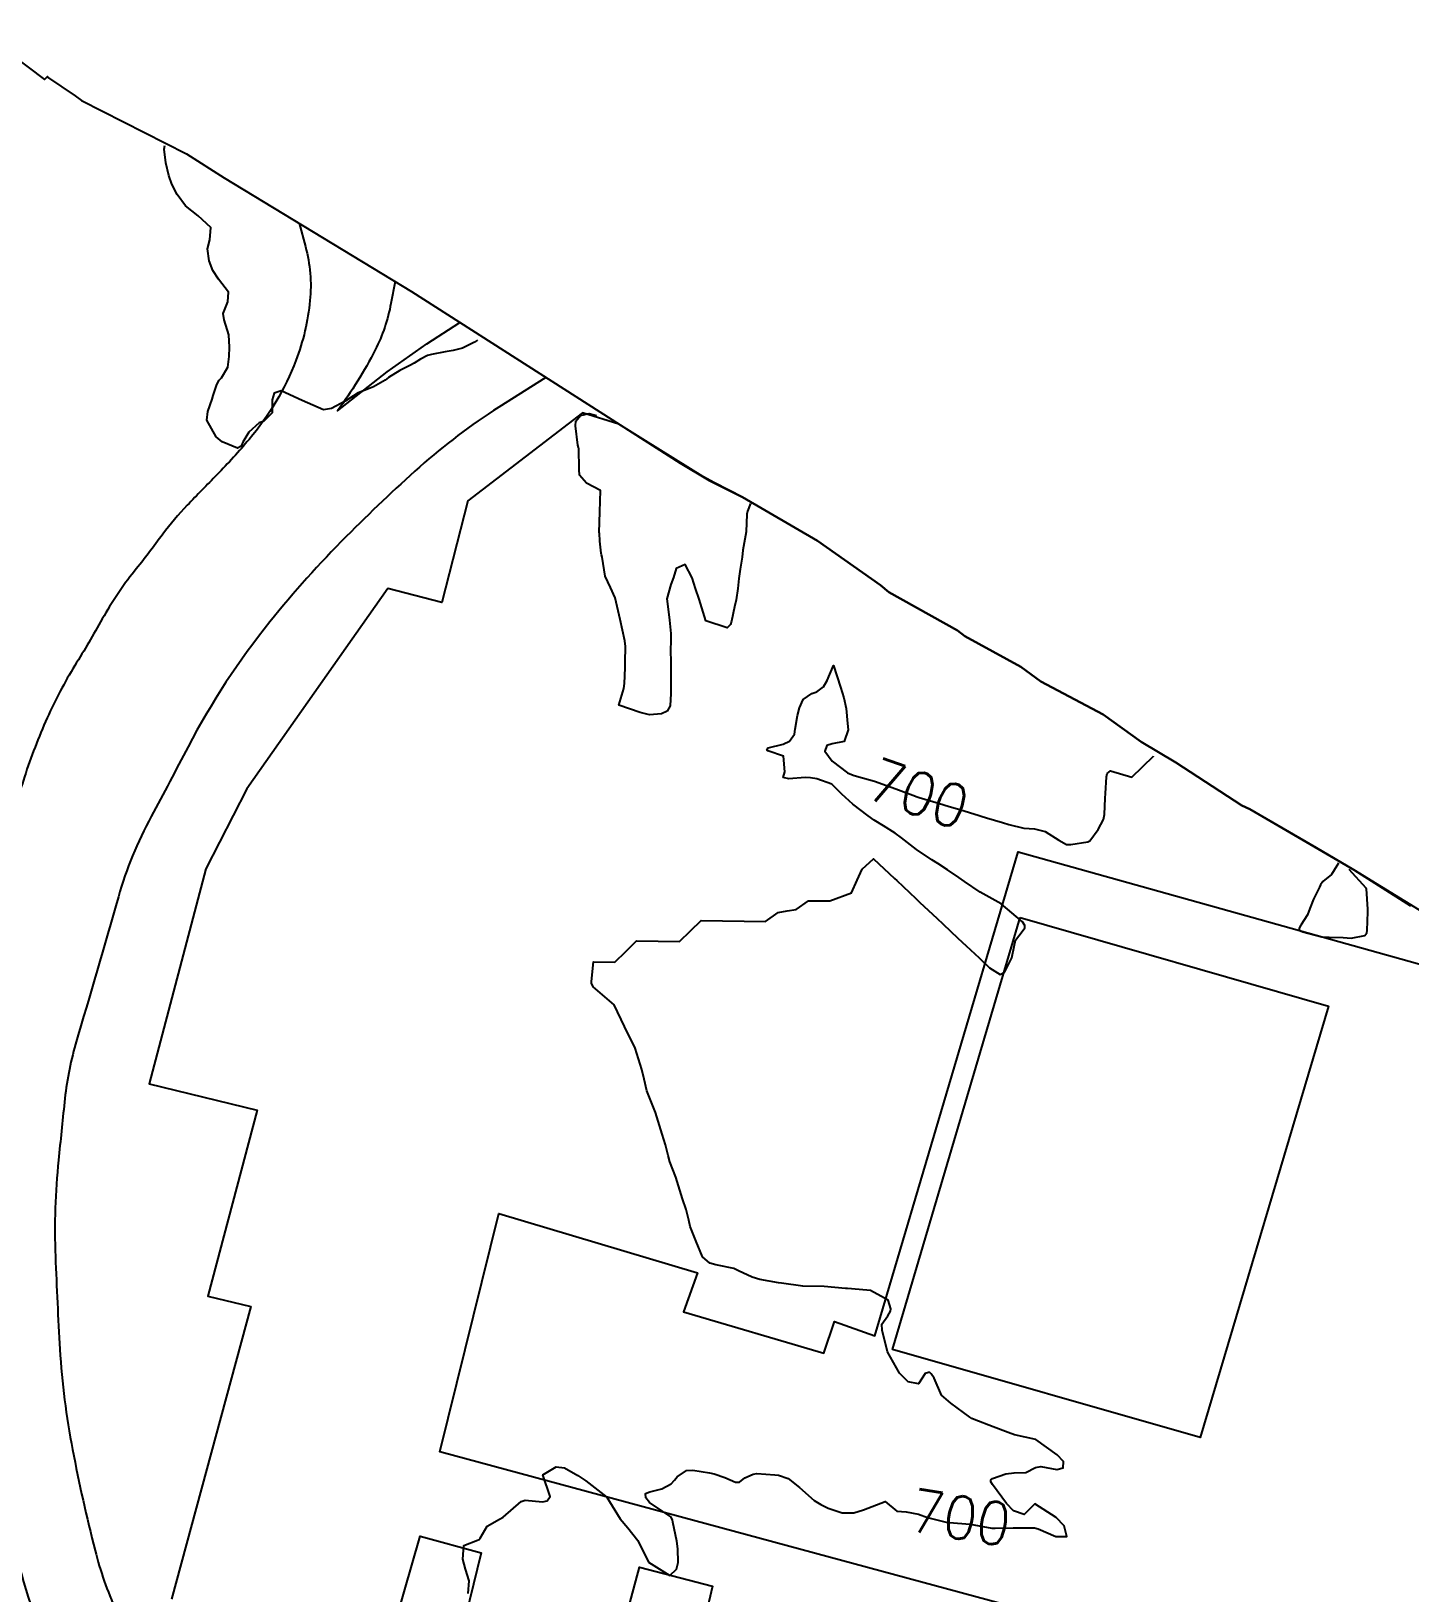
# Model space of a CAD drawing. Header units: metres. Extents: x 286371 to 293043, y 7462578 to 7466404.
# Drawn here: x 287284.5 to 287413.3, y 7465712.5 to 7465858.3 of the extents above; entities that cross this region are included whole.
import ezdxf
from ezdxf.enums import TextEntityAlignment as Align

# ---------------------------------------------------------------- set-up
doc = ezdxf.new("R2010")
doc.units = ezdxf.units.M
doc.header["$MEASUREMENT"] = 0
for name, color, linetype in [('Area', 45, 'Continuous'), ('Area Verde e Complexo de Lazer', 45, 'Continuous'), ('Cotas', 45, 'Continuous'), ('Curvas de Nivel 5m', 15, 'Continuous'), ('Edificações', 30, 'Continuous'), ('Vias primárias', 230, 'Continuous')]:
    doc.layers.add(name, color=color, linetype=linetype)
doc.styles.add('Style-STANDARD', font='STANDARD.shx')

msp = doc.modelspace()

# ---------------------------------------------------------------- linework, layer by layer
at = {"layer": 'Area'}
msp.add_polyline3d([(287279.73, 7465858.33, 699.61), (287285.74, 7465853.82, 711.18), (287286.04, 7465854.1, 700.01), (287286.02, 7465854.04, 710.15), (287288.61, 7465852.29, 699.89), (287289.22, 7465851.85, 710.1), (287299.01, 7465846.89, 706.48), (287302.53, 7465844.65, 700.12), (287320.02, 7465834.01, 700.23), (287345.12, 7465817.98, 703.41), (287347.85, 7465816.38, 706.02), (287350.96, 7465814.82, 709.03), (287357.96, 7465810.72, 708.63), (287363.85, 7465806.58, 706.7), (287364.62, 7465805.95, 706.88), (287371.03, 7465802.36, 707.17), (287371.72, 7465801.84, 707.34), (287376.95, 7465798.98, 707.57), (287378.83, 7465797.61, 705.4), (287384.63, 7465794.52, 699.9), (287388.18, 7465791.95, 704.5), (287391.43, 7465790.02, 705.96), (287397.59, 7465786.01, 706.68), (287398.35, 7465785.69, 706.73), (287408.05, 7465780.02, 706.59), (287413.34, 7465776.64, 706.44)], dxfattribs=at)
at = {"layer": 'Area Verde e Complexo de Lazer'}
msp.add_lwpolyline([(287376.87, 7465775.57), (287405.67, 7465767.29), (287393.7, 7465727.01), (287364.96, 7465735.22)], close=True, dxfattribs=at)
at = {"layer": 'Curvas de Nivel 5m', "elevation": 700, "flags": 128}
for points in [[(287326.2, 7465829.46), (287326.11, 7465829.42), (287325.92, 7465829.3), (287324.81, 7465828.73), (287323.91, 7465828.51), (287323.18, 7465828.38), (287321.9, 7465828.15), (287321.54, 7465828.04), (287320.86, 7465827.69), (287320.27, 7465827.32), (287319.89, 7465827.1), (287318.95, 7465826.65), (287317.87, 7465825.98), (287317.74, 7465825.87), (287317.56, 7465825.74), (287316.48, 7465825.13), (287315.85, 7465824.86), (287315.06, 7465824.56), (287313.83, 7465823.79), (287312.56, 7465823.08), (287311.82, 7465822.97), (287309.83, 7465823.85), (287307.85, 7465824.73), (287307.2, 7465824.54), (287307.02, 7465823.9), (287307.02, 7465822.7), (287306.25, 7465821.91), (287305.91, 7465821.8), (287305.8, 7465821.75), (287304.83, 7465820.89), (287304.29, 7465819.94), (287304.11, 7465819.59), (287303.77, 7465819.4), (287302.36, 7465819.97), (287301.78, 7465820.46), (287300.92, 7465821.99), (287301, 7465822.8), (287301.4, 7465823.98), (287301.5, 7465824.32), (287301.85, 7465825.34), (287302.08, 7465825.75), (287302.29, 7465825.97), (287302.89, 7465826.95), (287302.99, 7465827.96), (287303.04, 7465828.83), (287302.98, 7465829.96), (287302.53, 7465831.38), (287302.43, 7465831.97), (287302.87, 7465833.07), (287302.93, 7465833.96), (287302.01, 7465835.17), (287301.47, 7465835.98), (287301.13, 7465836.89), (287300.97, 7465837.99), (287301.21, 7465838.85), (287301.28, 7465839.99), (287300.1, 7465841.09), (287298.92, 7465842.02), (287298.13, 7465843.08), (287297.66, 7465844.04), (287297.36, 7465844.84), (287297.08, 7465846.05), (287296.93, 7465847.31), (287296.99, 7465847.65)], [(287351.69, 7465814.21), (287351.41, 7465813.49), (287351.36, 7465813.22), (287351.29, 7465811.58), (287351.24, 7465811.22), (287350.99, 7465809.85), (287350.91, 7465809.22), (287350.74, 7465808.09), (287350.62, 7465807.23), (287350.52, 7465806.28), (287350.36, 7465805.23), (287350.21, 7465804.57), (287349.93, 7465803.24), (287349.83, 7465802.93), (287349.51, 7465802.6), (287347.52, 7465803.27), (287346.89, 7465805.28), (287346.57, 7465806.29), (287346.25, 7465807.29), (287345.6, 7465808.51), (287344.76, 7465808.15), (287344.49, 7465807.32), (287344.24, 7465806.66), (287343.89, 7465805.33), (287344.07, 7465803.87), (287344.13, 7465803.33), (287344.25, 7465802.08), (287344.26, 7465801.33), (287344.23, 7465800.59), (287344.25, 7465799.33), (287344.26, 7465798.52), (287344.27, 7465797.33), (287344.27, 7465796.48), (287344.19, 7465795.33), (287343.9, 7465794.83), (287343.39, 7465794.59), (287342.25, 7465794.5), (287341.39, 7465794.7), (287339.4, 7465795.4), (287339.88, 7465796.95), (287339.92, 7465797.4), (287339.98, 7465798.88), (287340, 7465799.4), (287340.02, 7465800.86), (287339.97, 7465801.4), (287339.52, 7465803.4), (287339.06, 7465805.41), (287338.62, 7465806.37), (287338.12, 7465807.43), (287337.84, 7465809.2), (287337.79, 7465809.43), (287337.76, 7465809.58), (287337.63, 7465810.69), (287337.58, 7465811.44), (287337.57, 7465811.51), (287337.61, 7465813.44), (287337.7, 7465815.42), (287336.38, 7465816.12), (287335.73, 7465816.86), (287335.68, 7465817.4), (287335.68, 7465817.46), (287335.65, 7465819.34), (287335.62, 7465819.46), (287335.56, 7465819.66), (287335.36, 7465821.46), (287335.37, 7465821.9), (287335.81, 7465822.45), (287336.62, 7465822.64), (287337.31, 7465822.43)], [(287325.33, 7465712.43), (287325.41, 7465713.62), (287325.09, 7465714.7), (287324.82, 7465715.62), (287324.92, 7465716.91), (287326.21, 7465717.41), (287326.35, 7465717.46), (287326.44, 7465717.6), (287327.09, 7465718.73), (287328.24, 7465719.38), (287328.58, 7465719.57), (287330.27, 7465721.02), (287330.65, 7465721.14), (287332.27, 7465720.99), (287332.7, 7465721.07), (287332.97, 7465721.49), (287332.3, 7465723.5), (287333.53, 7465724.27), (287334.31, 7465724.16), (287335.58, 7465723.46), (287336.3, 7465722.94), (287338.27, 7465721.41), (287339.51, 7465719.4), (287340.23, 7465718.56), (287341.16, 7465717.37), (287342.17, 7465715.35), (287344.16, 7465714.1), (287344.78, 7465714.7), (287344.95, 7465715.31), (287344.9, 7465716.61), (287344.8, 7465717.32), (287344.45, 7465719.1), (287344.4, 7465719.32), (287344.24, 7465719.6), (287343.5, 7465720.08), (287342.27, 7465720.92), (287341.93, 7465721.36), (287341.88, 7465721.76), (287342.28, 7465721.93), (287343.41, 7465722.21), (287344.29, 7465722.68), (287344.61, 7465723.01), (287344.84, 7465723.32), (287345.71, 7465723.91), (287346.31, 7465723.96), (287347.87, 7465723.7), (287348.3, 7465723.6), (287349.31, 7465723.25), (287350.29, 7465722.84), (287350.67, 7465722.84), (287351.18, 7465723.22), (287351.94, 7465723.57), (287352.3, 7465723.62), (287353.96, 7465723.52), (287354.3, 7465723.47), (287355.23, 7465723.16), (287356.28, 7465722.34), (287357.64, 7465721.12), (287358.26, 7465720.75), (287358.96, 7465720.4), (287360.25, 7465719.96), (287361.34, 7465719.97), (287362.25, 7465720.25), (287364.26, 7465721.01), (287365.36, 7465720.11), (287366.25, 7465720.04), (287367.39, 7465719.83), (287368.24, 7465719.53), (287370.09, 7465719.07), (287370.24, 7465719.05), (287372.23, 7465718.89), (287374.23, 7465718.53), (287374.56, 7465718.52), (287376.23, 7465718.57), (287376.5, 7465718.56), (287378.23, 7465718.55), (287378.56, 7465718.47), (287380.22, 7465717.76), (287381.23, 7465717.75), (287380.99, 7465718.76), (287380.25, 7465719.51), (287378.26, 7465720.8), (287377.25, 7465719.82), (287376.25, 7465720.14), (287375.61, 7465720.84), (287374.29, 7465722.61), (287374.16, 7465722.87), (287374.14, 7465723.03), (287374.3, 7465723.17), (287375.54, 7465723.61), (287376.31, 7465723.71), (287377.4, 7465723.72), (287378.31, 7465724.2), (287378.82, 7465724.29), (287380.31, 7465724.01), (287380.91, 7465724.17), (287380.92, 7465724.77), (287380.33, 7465725.38), (287378.35, 7465726.8), (287376.36, 7465727.26), (287375.76, 7465727.45), (287374.37, 7465727.98), (287372.58, 7465728.69), (287372.38, 7465728.77), (287372.19, 7465728.9), (287370.4, 7465730.19), (287369.54, 7465730.94), (287368.86, 7465732.53), (287368.56, 7465732.95), (287368.45, 7465733.06), (287368.32, 7465733.08), (287368.02, 7465732.96), (287367.38, 7465732.02), (287366.43, 7465732.2), (287365.61, 7465733), (287364.48, 7465735.01), (287363.99, 7465737.02), (287363.97, 7465737.57), (287364.53, 7465738.37), (287364.77, 7465738.78), (287364.8, 7465739.01), (287364.56, 7465739.81), (287362.89, 7465740.72), (287362.57, 7465740.77), (287360.75, 7465740.9), (287360.57, 7465740.91), (287358.57, 7465741.1), (287356.57, 7465741.13), (287354.58, 7465741.41), (287354.3, 7465741.44), (287352.58, 7465741.74), (287351.84, 7465741.96), (287350.59, 7465742.56), (287350.14, 7465742.78), (287348.6, 7465743.09), (287348.45, 7465743.11), (287347.89, 7465743.27), (287347.2, 7465743.87), (287346.63, 7465745.29), (287346.07, 7465746.71), (287345.93, 7465747.3), (287345.68, 7465748.3), (287345.36, 7465749.3), (287344.72, 7465751.31), (287344.16, 7465752.74), (287344.02, 7465753.33), (287343.77, 7465754.33), (287343.45, 7465755.33), (287342.82, 7465757.34), (287342.02, 7465759.36), (287341.77, 7465760.46), (287341.55, 7465761.36), (287340.91, 7465763.37), (287339.94, 7465765.39), (287338.97, 7465767.4), (287337, 7465769.09), (287336.86, 7465769.44), (287336.85, 7465769.59), (287337.03, 7465771.43), (287339.03, 7465771.4), (287340.05, 7465772.39), (287341.06, 7465773.37), (287343.06, 7465773.34), (287345.06, 7465773.31), (287346.08, 7465774.3), (287347.09, 7465775.28), (287349.09, 7465775.25), (287351.09, 7465775.22), (287353.09, 7465775.19), (287354.27, 7465776.01), (287355.11, 7465776.17), (287355.95, 7465776.32), (287357.12, 7465777.13), (287359.12, 7465777.1), (287361.14, 7465777.87), (287361.65, 7465779.06), (287362.14, 7465780.08), (287363.18, 7465781.03), (287365.16, 7465779.19), (287365.35, 7465779), (287367.13, 7465777.34), (287367.52, 7465776.97), (287369.1, 7465775.49), (287369.7, 7465774.94), (287371.07, 7465773.64), (287371.85, 7465772.9), (287373.04, 7465771.8), (287374.02, 7465770.87), (287375.02, 7465770.25), (287375.41, 7465770.46), (287375.65, 7465770.85), (287376.1, 7465771.78), (287376.32, 7465772.84), (287376.46, 7465773.44), (287377.08, 7465774.24), (287377.31, 7465774.59), (287377.32, 7465774.82), (287377.09, 7465775.14), (287375.11, 7465776.85), (287373.14, 7465777.91), (287371.67, 7465778.91), (287371.16, 7465779.28), (287370.11, 7465780), (287369.18, 7465780.59), (287368.62, 7465780.95), (287367.2, 7465781.92), (287365.81, 7465783), (287365.22, 7465783.44), (287364.12, 7465784.13), (287363.24, 7465784.65), (287362.68, 7465785.04), (287361.26, 7465786.13), (287360.23, 7465787.08), (287359.29, 7465788), (287357.9, 7465788.51), (287357.3, 7465788.59), (287356.8, 7465788.63), (287355.29, 7465788.51), (287354.75, 7465788.62), (287354.91, 7465789.16), (287354.77, 7465790.61), (287353.33, 7465791.12), (287353.28, 7465791.13), (287353.22, 7465791.19), (287353.34, 7465791.4), (287354.76, 7465791.75), (287355.35, 7465792.03), (287355.81, 7465792.69), (287355.88, 7465793.15), (287356.1, 7465794.43), (287356.28, 7465795.14), (287356.63, 7465795.91), (287357.41, 7465796.49), (287357.89, 7465796.64), (287358.5, 7465797.11), (287358.85, 7465797.69), (287359.45, 7465799.09), (287360.09, 7465797.08), (287360.41, 7465796.08), (287360.63, 7465795.08), (287360.77, 7465793.68), (287360.81, 7465793.07), (287360.43, 7465792), (287359.34, 7465791.77), (287358.83, 7465791.61), (287358.65, 7465791.1), (287359.32, 7465790.17), (287360.77, 7465789.07), (287361.3, 7465788.85), (287361.59, 7465788.77), (287363.29, 7465788.28), (287364.41, 7465787.9), (287365.28, 7465787.58), (287366.85, 7465786.98), (287367.27, 7465786.84), (287367.46, 7465786.78), (287369.26, 7465786.23), (287370.26, 7465785.93), (287371.25, 7465785.63), (287373.05, 7465785.08), (287373.25, 7465785.03), (287373.74, 7465784.88), (287375.24, 7465784.43), (287375.84, 7465784.24), (287377.23, 7465783.91), (287378.21, 7465783.83), (287379.23, 7465783.6), (287380.49, 7465782.78), (287381.21, 7465782.39), (287381.61, 7465782.36), (287383.2, 7465782.63), (287383.28, 7465782.65), (287383.4, 7465782.73), (287384.16, 7465783.79), (287384.67, 7465784.71), (287384.77, 7465785.19), (287384.83, 7465786.71), (287384.86, 7465787.13), (287384.94, 7465788.71), (287385, 7465789.02), (287385.31, 7465789.26), (287387.3, 7465788.67), (287389.33, 7465790.63), (287389.33, 7465790.63)], [(287406.62, 7465780.64), (287406.45, 7465780.38), (287405.98, 7465779.57), (287405.15, 7465778.91), (287404.93, 7465778.61), (287404.83, 7465778.4), (287404.27, 7465777.26), (287403.93, 7465776.41), (287403.71, 7465775.81), (287403.09, 7465774.83), (287402.94, 7465774.57), (287402.95, 7465774.43), (287403.08, 7465774.3), (287403.28, 7465774.22), (287405.07, 7465773.76), (287405.74, 7465773.72), (287407.07, 7465773.69), (287407.81, 7465773.62), (287409.08, 7465773.88), (287409.27, 7465774.14), (287409.31, 7465774.33), (287409.35, 7465776.09), (287409.35, 7465776.33), (287409.24, 7465778.23), (287409.2, 7465778.31), (287407.63, 7465780.05)]]:
    msp.add_lwpolyline(points, dxfattribs=at)
at = {"layer": 'Edificações', "elevation": 705.43}
for points in [[(287422.76, 7465770.99), (287408.05, 7465780.02), (287404.56, 7465782.06), (287398.35, 7465785.69), (287397.59, 7465786.01), (287391.43, 7465790.02), (287388.18, 7465791.95), (287384.63, 7465794.52), (287378.83, 7465797.61), (287376.95, 7465798.98), (287371.72, 7465801.84), (287371.03, 7465802.36), (287364.62, 7465805.95), (287363.85, 7465806.58), (287357.96, 7465810.72), (287350.96, 7465814.82), (287348.33, 7465816.14), (287347.23, 7465816.75), (287341.63, 7465820.22), (287339.39, 7465821.64), (287335.99, 7465822.69), (287325.3, 7465814.48), (287322.87, 7465804.97), (287317.82, 7465806.27), (287304.65, 7465787.58), (287300.83, 7465780.11), (287295.52, 7465760.01), (287305.62, 7465757.55), (287301.01, 7465740.18), (287305.01, 7465739.23), (287297.62, 7465711.89)], [(287406.37, 7465703.04), (287322.68, 7465725.67), (287328.19, 7465747.9), (287346.76, 7465742.36), (287345.44, 7465738.74), (287358.55, 7465734.86), (287359.54, 7465737.82), (287363.3, 7465736.5), (287376.69, 7465781.69), (287429.24, 7465767)], [(287317.19, 7465705.1), (287320.85, 7465717.78), (287326.55, 7465716.23), (287320.74, 7465692.58)], [(287330.39, 7465674.24), (287341.34, 7465714.89), (287348.14, 7465713.12), (287346.87, 7465707.65)]]:
    msp.add_lwpolyline(points, dxfattribs=at)
at = {"layer": 'Vias primárias'}
for points, elevation in [([(287309.53, 7465840.39), (287310.12, 7465838.22, -0.091737), (287310.55, 7465833.17, -0.067108), (287309.23, 7465827.58, -0.084288), (287304.87, 7465820.21, -0.018078), (287301.86, 7465816.91, 0.001432), (287299.08, 7465814.05, 0.034624), (287296.8, 7465811.35, -0.011812), (287294.15, 7465807.9, 0.042259), (287291.15, 7465803.44, -0.011018), (287288.59, 7465799.09, 0.033202), (287286, 7465794.19, 0.026428), (287283.88, 7465788.7, 0.033492), (287282.59, 7465783.62, -0.003674), (287281.52, 7465777.96, 0.013123), (287280.69, 7465773.1, 0.063871), (287280.6, 7465767.73, -0.070227), (287280.4, 7465760.63, 0.03264), (287279.7, 7465753.87, -0.003543), (287279.32, 7465745.37, 0.033245), (287279.42, 7465738.36, 0.009348), (287280.29, 7465729.62, 0.030525), (287282.04, 7465719.97, 0.022846), (287285.4, 7465708.55, 0.036158)], 700.16), ([(287318.5, 7465834.94), (287318.11, 7465832.89, -0.07027), (287316.64, 7465828.57, -0.042816), (287313.11, 7465822.87), (287317.77, 7465826.52), (287321.47, 7465829.12), (287324.54, 7465831.13)], 700.22), ([(287332.57, 7465826), (287328.18, 7465823.21, 0.040721), (287320.79, 7465817.62, 0.014413), (287313.94, 7465811.14, 0.026913), (287306.81, 7465803.17, 0.048594), (287299.16, 7465791.5, -0.002943), (287295.72, 7465785, 0.053347), (287292.65, 7465777.5, -0.000454), (287288.66, 7465763.73, 0.045862), (287287.61, 7465758.3, -0.000774), (287287.06, 7465752.91, 0.035042), (287286.77, 7465743.9, 0.005535), (287287.19, 7465735.23, 0.032639), (287288.37, 7465725.86, 0.014768), (287290.47, 7465716.45, 0.044115), (287292.44, 7465710.82, -0.016186), (287295.09, 7465704.44, 0.035349), (287297.28, 7465699.69, -0.004181), (287301.44, 7465691.96, 0.029113), (287304.25, 7465687.31, -0.003747), (287308.28, 7465681.34, 0.017212), (287310.75, 7465677.89, -0.146395)], 701.82)]:
    msp.add_lwpolyline(points, format="xyb", dxfattribs=dict(at, elevation=elevation))

# ---------------------------------------------------------------- texts
at = {"layer": 'Cotas', "style": 'Style-STANDARD'}
for rotation, p in [(340.8371, (287367.4, 7465787.13, 700)), (350.7729, (287371.32, 7465719.52, 700))]:
    msp.add_text('700', height=4, rotation=rotation, dxfattribs=at).set_placement(p, align=Align.MIDDLE_CENTER)

doc.saveas('drawing.dxf')
